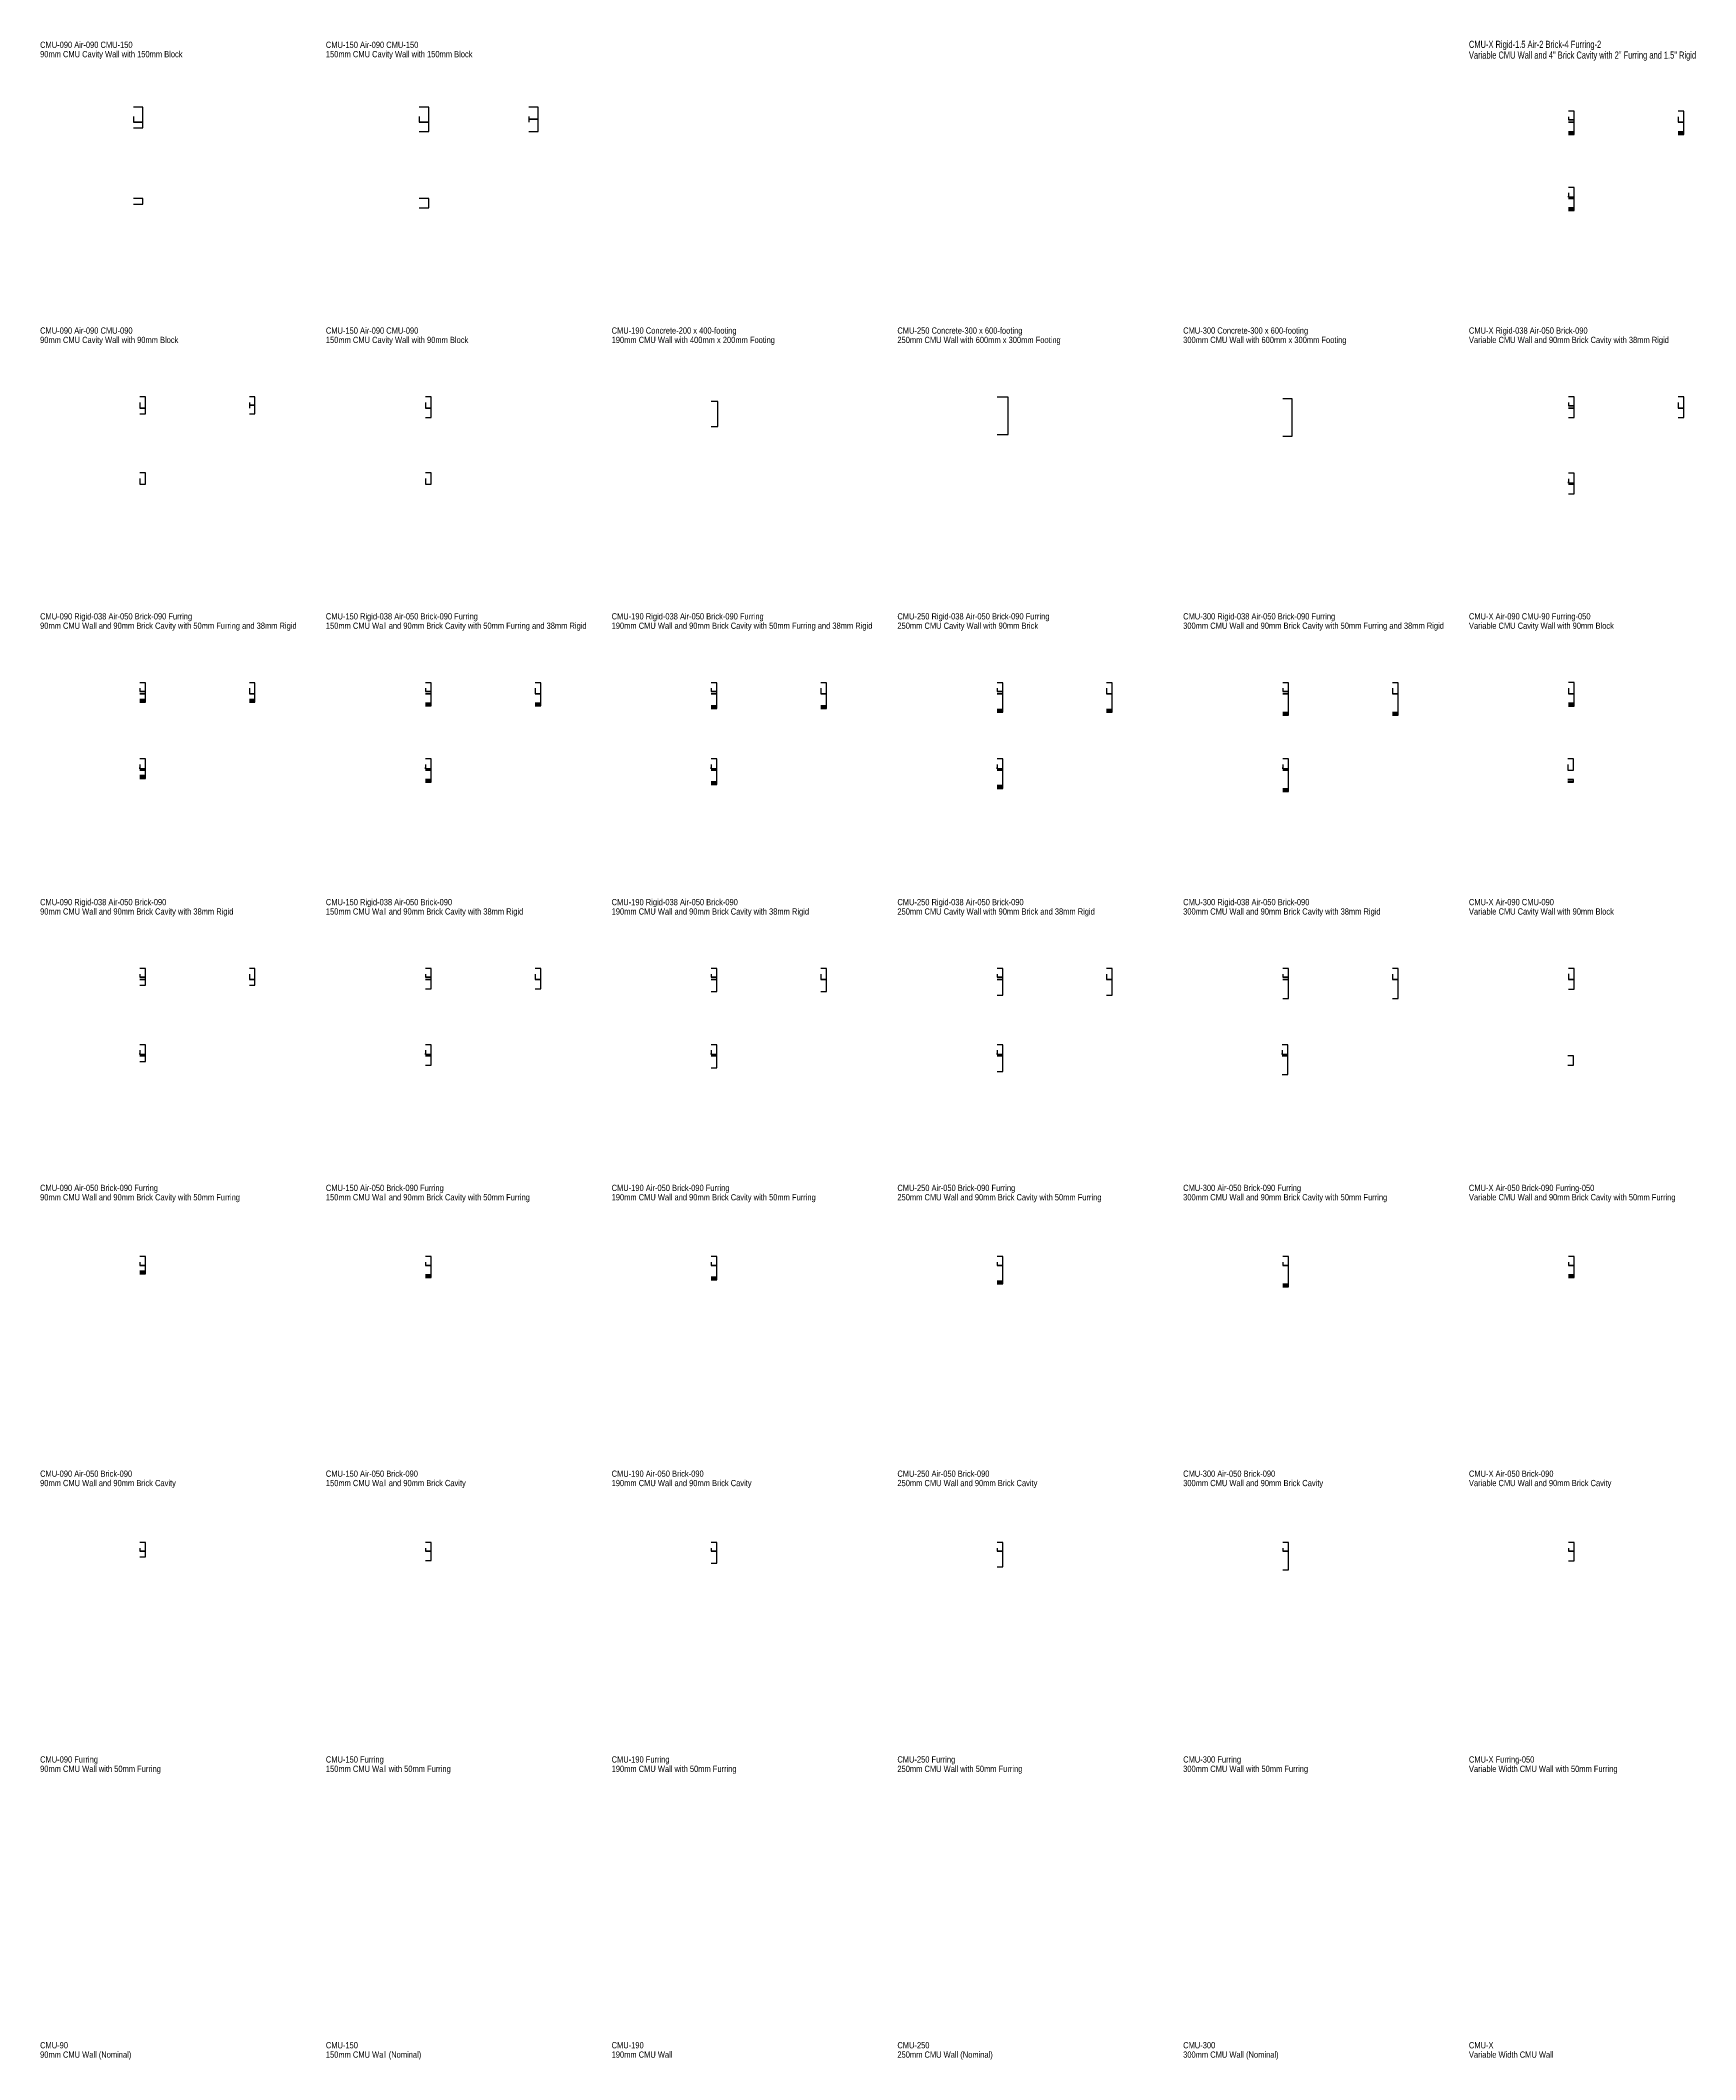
# Model space of a CAD drawing. Header units: millimetres. Extents: x 77 to 26559, y 17 to 32321.
import ezdxf

# ---------------------------------------------------------------- set-up
doc = ezdxf.new("R2010")
doc.units = ezdxf.units.MM
doc.header["$LTSCALE"] = 0.5
doc.linetypes.add('HIDDEN', pattern=[0.375, 0.25, -0.125])
doc.layers.add('X-WallDescriptions', color=5, linetype='HIDDEN')
doc.layers.add('X-WallEndcapPolylines', color=6, linetype='Continuous')
doc.styles.add('Title', font='ARIAL.TTF', dxfattribs={"width": 0.75})

msp = doc.modelspace()

# ---------------------------------------------------------------- linework, layer by layer
at = {"layer": 'X-WallEndcapPolylines'}
for points in [[(1567, 31101), (1567, 31011), (1717, 31011), (1717, 31251), (1567, 31251)], [(6139, 31101), (6139, 31011), (6289, 31011), (6289, 31251), (6139, 31251)], [(7892, 31101), (7892, 31061), (8042, 31061), (8042, 31251), (7892, 31251)], [(7892, 30861), (8042, 30861), (8042, 31061), (7892, 31061), (7892, 31011)], [(24527, 31099), (24527, 31049), (24617, 31049), (24617, 31189), (24527, 31189)], [(24527, 31011), (24617, 31011), (24617, 31049), (24527, 31049)], [(26280, 31099), (26280, 31011), (26370, 31011), (26370, 31189), (26280, 31189)], [(1567, 30921), (1717, 30921), (1717, 31011), (1567, 31011)], [(6139, 30861), (6289, 30861), (6289, 31011), (6139, 31011)], [(24527, 30859), (24617, 30859), (24617, 31011), (24527, 31011)], [(24527, 30834), (24617, 30834), (24617, 30859), (24527, 30859)], [(24527, 30816), (24617, 30816), (24617, 30834), (24527, 30834)], [(26280, 30859), (26370, 30859), (26370, 31011), (26280, 31011)], [(26280, 30834), (26370, 30834), (26370, 30859), (26280, 30859)], [(26280, 30816), (26370, 30816), (26370, 30834), (26280, 30834)], [(1567, 29702), (1717, 29702), (1717, 29792), (1567, 29792)], [(6139, 29642), (6289, 29642), (6289, 29792), (6139, 29792)], [(24527, 29880), (24527, 29811), (24617, 29811), (24617, 29970), (24527, 29970)], [(24527, 29792), (24617, 29792), (24617, 29811), (24527, 29811), (24527, 29830)], [(24527, 29640), (24617, 29640), (24617, 29792), (24527, 29792)], [(24527, 29615), (24617, 29615), (24617, 29640), (24527, 29640)], [(24527, 29597), (24617, 29597), (24617, 29615), (24527, 29615)], [(1667, 26529), (1667, 26439), (1757, 26439), (1757, 26619), (1667, 26619)], [(3420, 26529), (3420, 26484), (3510, 26484), (3510, 26619), (3420, 26619)], [(6239, 26529), (6239, 26439), (6329, 26439), (6329, 26619), (6239, 26619)], [(10811, 26144), (10916, 26144), (10916, 26544), (10811, 26544)], [(15383, 26014), (15558, 26014), (15558, 26614), (15383, 26614)], [(19955, 25989), (20105, 25989), (20105, 26589), (19955, 26589)], [(24527, 26527), (24527, 26477), (24617, 26477), (24617, 26617), (24527, 26617)], [(26280, 26527), (26280, 26439), (26370, 26439), (26370, 26617), (26280, 26617)], [(1667, 26349), (1757, 26349), (1757, 26439), (1667, 26439)], [(3420, 26349), (3510, 26349), (3510, 26484), (3420, 26484), (3420, 26439)], [(6239, 26289), (6329, 26289), (6329, 26439), (6239, 26439)], [(24527, 26439), (24617, 26439), (24617, 26477), (24527, 26477)], [(24527, 26287), (24617, 26287), (24617, 26439), (24527, 26439)], [(26280, 26287), (26370, 26287), (26370, 26439), (26280, 26439)], [(1667, 25310), (1667, 25220), (1757, 25220), (1757, 25400), (1667, 25400)], [(6239, 25310), (6239, 25220), (6329, 25220), (6329, 25400), (6239, 25400)], [(24527, 25308), (24527, 25239), (24617, 25239), (24617, 25398), (24527, 25398)], [(24527, 25220), (24617, 25220), (24617, 25239), (24527, 25239), (24527, 25258)], [(24527, 25068), (24617, 25068), (24617, 25220), (24527, 25220)], [(1667, 21955), (1667, 21905), (1757, 21905), (1757, 22045), (1667, 22045)], [(3420, 21955), (3420, 21867), (3510, 21867), (3510, 22045), (3420, 22045)], [(6239, 21955), (6239, 21905), (6329, 21905), (6329, 22045), (6239, 22045)], [(7992, 21955), (7992, 21867), (8082, 21867), (8082, 22045), (7992, 22045)], [(10811, 21955), (10811, 21905), (10901, 21905), (10901, 22045), (10811, 22045)], [(12564, 21955), (12564, 21867), (12654, 21867), (12654, 22045), (12564, 22045)], [(15383, 21955), (15383, 21905), (15473, 21905), (15473, 22045), (15383, 22045)], [(17136, 21955), (17136, 21867), (17226, 21867), (17226, 22045), (17136, 22045)], [(19955, 21955), (19955, 21905), (20045, 21905), (20045, 22045), (19955, 22045)], [(21708, 21955), (21708, 21867), (21798, 21867), (21798, 22045), (21708, 22045)], [(24527, 21957), (24527, 21867), (24617, 21867), (24617, 22047), (24527, 22047)], [(1667, 21867), (1757, 21867), (1757, 21905), (1667, 21905)], [(1667, 21777), (1757, 21777), (1757, 21867), (1667, 21867)], [(1667, 21752), (1757, 21752), (1757, 21777), (1667, 21777)], [(1667, 21734), (1757, 21734), (1757, 21752), (1667, 21752)], [(3420, 21777), (3510, 21777), (3510, 21867), (3420, 21867)], [(3420, 21752), (3510, 21752), (3510, 21777), (3420, 21777)], [(3420, 21734), (3510, 21734), (3510, 21752), (3420, 21752)], [(6239, 21867), (6329, 21867), (6329, 21905), (6239, 21905)], [(6239, 21717), (6329, 21717), (6329, 21867), (6239, 21867)], [(6239, 21692), (6329, 21692), (6329, 21717), (6239, 21717)], [(6239, 21674), (6329, 21674), (6329, 21692), (6239, 21692)], [(7992, 21717), (8082, 21717), (8082, 21867), (7992, 21867)], [(7992, 21692), (8082, 21692), (8082, 21717), (7992, 21717)], [(7992, 21674), (8082, 21674), (8082, 21692), (7992, 21692)], [(10811, 21867), (10901, 21867), (10901, 21905), (10811, 21905)], [(10811, 21677), (10901, 21677), (10901, 21867), (10811, 21867)], [(10811, 21652), (10901, 21652), (10901, 21677), (10811, 21677)], [(10811, 21634), (10901, 21634), (10901, 21652), (10811, 21652)], [(12564, 21677), (12654, 21677), (12654, 21867), (12564, 21867)], [(12564, 21652), (12654, 21652), (12654, 21677), (12564, 21677)], [(12564, 21634), (12654, 21634), (12654, 21652), (12564, 21652)], [(15383, 21867), (15473, 21867), (15473, 21905), (15383, 21905)], [(15383, 21617), (15473, 21617), (15473, 21867), (15383, 21867)], [(17136, 21617), (17226, 21617), (17226, 21867), (17136, 21867)], [(19955, 21867), (20045, 21867), (20045, 21905), (19955, 21905)], [(19955, 21567), (20045, 21567), (20045, 21867), (19955, 21867)], [(21708, 21567), (21798, 21567), (21798, 21867), (21708, 21867)], [(24527, 21715), (24617, 21715), (24617, 21867), (24527, 21867)], [(24527, 21690), (24617, 21690), (24617, 21715), (24527, 21715)], [(24527, 21672), (24617, 21672), (24617, 21690), (24527, 21690)], [(15383, 21592), (15473, 21592), (15473, 21617), (15383, 21617)], [(15383, 21574), (15473, 21574), (15473, 21592), (15383, 21592)], [(17136, 21592), (17226, 21592), (17226, 21617), (17136, 21617)], [(17136, 21574), (17226, 21574), (17226, 21592), (17136, 21592)], [(19955, 21542), (20045, 21542), (20045, 21567), (19955, 21567)], [(19955, 21524), (20045, 21524), (20045, 21542), (19955, 21542)], [(21708, 21542), (21798, 21542), (21798, 21567), (21708, 21567)], [(21708, 21524), (21798, 21524), (21798, 21542), (21708, 21542)], [(1667, 20736), (1667, 20667), (1757, 20667), (1757, 20826), (1667, 20826)], [(1667, 20648), (1757, 20648), (1757, 20667), (1667, 20667), (1667, 20686)], [(6239, 20736), (6239, 20667), (6329, 20667), (6329, 20826), (6239, 20826)], [(6239, 20648), (6329, 20648), (6329, 20667), (6239, 20667), (6239, 20686)], [(10811, 20736), (10811, 20667), (10901, 20667), (10901, 20826), (10811, 20826)], [(10811, 20648), (10901, 20648), (10901, 20667), (10811, 20667), (10811, 20686)], [(15383, 20736), (15383, 20667), (15473, 20667), (15473, 20826), (15383, 20826)], [(15383, 20648), (15473, 20648), (15473, 20667), (15383, 20667), (15383, 20686)], [(19955, 20736), (19955, 20667), (20045, 20667), (20045, 20826), (19955, 20826)], [(19955, 20648), (20045, 20648), (20045, 20667), (19955, 20667), (19955, 20686)], [(24516, 20738), (24516, 20648), (24606, 20648), (24606, 20828), (24516, 20828)], [(1667, 20558), (1757, 20558), (1757, 20648), (1667, 20648)], [(1667, 20533), (1757, 20533), (1757, 20558), (1667, 20558)], [(1667, 20515), (1757, 20515), (1757, 20533), (1667, 20533)], [(6239, 20498), (6329, 20498), (6329, 20648), (6239, 20648)], [(6239, 20473), (6329, 20473), (6329, 20498), (6239, 20498)], [(6239, 20455), (6329, 20455), (6329, 20473), (6239, 20473)], [(10811, 20458), (10901, 20458), (10901, 20648), (10811, 20648)], [(10811, 20433), (10901, 20433), (10901, 20458), (10811, 20458)], [(10811, 20415), (10901, 20415), (10901, 20433), (10811, 20433)], [(15383, 20398), (15473, 20398), (15473, 20648), (15383, 20648)], [(15383, 20373), (15473, 20373), (15473, 20398), (15383, 20398)], [(15383, 20355), (15473, 20355), (15473, 20373), (15383, 20373)], [(19955, 20348), (20045, 20348), (20045, 20648), (19955, 20648)], [(24516, 20471), (24606, 20471), (24606, 20496), (24516, 20496)], [(24516, 20453), (24606, 20453), (24606, 20471), (24516, 20471)], [(19955, 20323), (20045, 20323), (20045, 20348), (19955, 20348)], [(19955, 20305), (20045, 20305), (20045, 20323), (19955, 20323)], [(1667, 17383), (1667, 17333), (1757, 17333), (1757, 17473), (1667, 17473)], [(3420, 17383), (3420, 17295), (3510, 17295), (3510, 17473), (3420, 17473)], [(6239, 17383), (6239, 17333), (6329, 17333), (6329, 17473), (6239, 17473)], [(7992, 17383), (7992, 17295), (8082, 17295), (8082, 17473), (7992, 17473)], [(10811, 17383), (10811, 17333), (10901, 17333), (10901, 17473), (10811, 17473)], [(12564, 17383), (12564, 17295), (12654, 17295), (12654, 17473), (12564, 17473)], [(15383, 17383), (15383, 17333), (15473, 17333), (15473, 17473), (15383, 17473)], [(17136, 17383), (17136, 17295), (17226, 17295), (17226, 17473), (17136, 17473)], [(19955, 17383), (19955, 17333), (20045, 17333), (20045, 17473), (19955, 17473)], [(21708, 17383), (21708, 17295), (21798, 17295), (21798, 17473), (21708, 17473)], [(24527, 17385), (24527, 17295), (24617, 17295), (24617, 17475), (24527, 17475)], [(1667, 17295), (1757, 17295), (1757, 17333), (1667, 17333)], [(1667, 17205), (1757, 17205), (1757, 17295), (1667, 17295)], [(3420, 17205), (3510, 17205), (3510, 17295), (3420, 17295)], [(6239, 17295), (6329, 17295), (6329, 17333), (6239, 17333)], [(6239, 17145), (6329, 17145), (6329, 17295), (6239, 17295)], [(7992, 17145), (8082, 17145), (8082, 17295), (7992, 17295)], [(10811, 17295), (10901, 17295), (10901, 17333), (10811, 17333)], [(10811, 17105), (10901, 17105), (10901, 17295), (10811, 17295)], [(12564, 17105), (12654, 17105), (12654, 17295), (12564, 17295)], [(15383, 17295), (15473, 17295), (15473, 17333), (15383, 17333)], [(15383, 17045), (15473, 17045), (15473, 17295), (15383, 17295)], [(17136, 17045), (17226, 17045), (17226, 17295), (17136, 17295)], [(19955, 17295), (20045, 17295), (20045, 17333), (19955, 17333)], [(19955, 16995), (20045, 16995), (20045, 17295), (19955, 17295)], [(21708, 16995), (21798, 16995), (21798, 17295), (21708, 17295)], [(24527, 17143), (24617, 17143), (24617, 17295), (24527, 17295)], [(1667, 16164), (1667, 16095), (1757, 16095), (1757, 16254), (1667, 16254)], [(6239, 16164), (6239, 16095), (6329, 16095), (6329, 16254), (6239, 16254)], [(10811, 16164), (10811, 16095), (10901, 16095), (10901, 16254), (10811, 16254)], [(15383, 16164), (15383, 16095), (15473, 16095), (15473, 16254), (15383, 16254)], [(19944, 16164), (19944, 16095), (20034, 16095), (20034, 16254), (19944, 16254)], [(1667, 16076), (1757, 16076), (1757, 16095), (1667, 16095), (1667, 16114)], [(1667, 15986), (1757, 15986), (1757, 16076), (1667, 16076)], [(6239, 16076), (6329, 16076), (6329, 16095), (6239, 16095), (6239, 16114)], [(6239, 15926), (6329, 15926), (6329, 16076), (6239, 16076)], [(10811, 16076), (10901, 16076), (10901, 16095), (10811, 16095), (10811, 16114)], [(10811, 15886), (10901, 15886), (10901, 16076), (10811, 16076)], [(15383, 16076), (15473, 16076), (15473, 16095), (15383, 16095), (15383, 16114)], [(15383, 15826), (15473, 15826), (15473, 16076), (15383, 16076)], [(19944, 16076), (20034, 16076), (20034, 16095), (19944, 16095), (19944, 16114)], [(19944, 15776), (20034, 15776), (20034, 16076), (19944, 16076)], [(24516, 15924), (24606, 15924), (24606, 16076), (24516, 16076)], [(1667, 12773), (1667, 12723), (1757, 12723), (1757, 12863), (1667, 12863)], [(1667, 12633), (1757, 12633), (1757, 12723), (1667, 12723)], [(1667, 12608), (1757, 12608), (1757, 12633), (1667, 12633)], [(1667, 12590), (1757, 12590), (1757, 12608), (1667, 12608)], [(6239, 12773), (6239, 12723), (6329, 12723), (6329, 12863), (6239, 12863)], [(6239, 12573), (6329, 12573), (6329, 12723), (6239, 12723)], [(10811, 12773), (10811, 12723), (10901, 12723), (10901, 12863), (10811, 12863)], [(10811, 12533), (10901, 12533), (10901, 12723), (10811, 12723)], [(15383, 12773), (15383, 12723), (15473, 12723), (15473, 12863), (15383, 12863)], [(15383, 12473), (15473, 12473), (15473, 12723), (15383, 12723)], [(19955, 12773), (19955, 12723), (20045, 12723), (20045, 12863), (19955, 12863)], [(19955, 12423), (20045, 12423), (20045, 12723), (19955, 12723)], [(24527, 12773), (24527, 12723), (24617, 12723), (24617, 12863), (24527, 12863)], [(24527, 12571), (24617, 12571), (24617, 12723), (24527, 12723)], [(6239, 12548), (6329, 12548), (6329, 12573), (6239, 12573)], [(6239, 12530), (6329, 12530), (6329, 12548), (6239, 12548)], [(10811, 12508), (10901, 12508), (10901, 12533), (10811, 12533)], [(10811, 12490), (10901, 12490), (10901, 12508), (10811, 12508)], [(15383, 12448), (15473, 12448), (15473, 12473), (15383, 12473)], [(15383, 12430), (15473, 12430), (15473, 12448), (15383, 12448)], [(19955, 12398), (20045, 12398), (20045, 12423), (19955, 12423)], [(19955, 12380), (20045, 12380), (20045, 12398), (19955, 12398)], [(24527, 12546), (24617, 12546), (24617, 12571), (24527, 12571)], [(24527, 12528), (24617, 12528), (24617, 12546), (24527, 12546)], [(1667, 8201), (1667, 8151), (1757, 8151), (1757, 8291), (1667, 8291)], [(1667, 8061), (1757, 8061), (1757, 8151), (1667, 8151)], [(6239, 8201), (6239, 8151), (6329, 8151), (6329, 8291), (6239, 8291)], [(6239, 8001), (6329, 8001), (6329, 8151), (6239, 8151)], [(10811, 8201), (10811, 8151), (10901, 8151), (10901, 8291), (10811, 8291)], [(10811, 7961), (10901, 7961), (10901, 8151), (10811, 8151)], [(15383, 8201), (15383, 8151), (15473, 8151), (15473, 8291), (15383, 8291)], [(15383, 7901), (15473, 7901), (15473, 8151), (15383, 8151)], [(19955, 8201), (19955, 8151), (20045, 8151), (20045, 8291), (19955, 8291)], [(19955, 7851), (20045, 7851), (20045, 8151), (19955, 8151)], [(24527, 8201), (24527, 8151), (24617, 8151), (24617, 8291), (24527, 8291)], [(24527, 7999), (24617, 7999), (24617, 8151), (24527, 8151)]]:
    msp.add_lwpolyline(points, dxfattribs=at)
for points in [[(1567, 29882, 0, 0, 0), (1567, 29792, 2, 2, 0), (1717, 29792, 0, 0, 0), (1717, 30032, 0, 0, 0), (1567, 30032, 0, 0, 0)], [(6139, 29882, 0, 0, 0), (6139, 29792, 2, 2, 0), (6289, 29792, 0, 0, 0), (6289, 30032, 0, 0, 0), (6139, 30032, 0, 0, 0)], [(1667, 25130, 0, 0, 0), (1757, 25130, 0, 0, 0), (1757, 25220, 2, 2, 0), (1667, 25220, 0, 0, 0)], [(6239, 25070, 0, 0, 0), (6329, 25070, 0, 0, 0), (6329, 25220, 2, 2, 0), (6239, 25220, 0, 0, 0)], [(24516, 20496, 0, 0, 0), (24606, 20496, 0, 0, 0), (24606, 20648, 2, 2, 0), (24516, 20648, 0, 0, 0)], [(24516, 16166, 0, 0, 0), (24516, 16076, 2, 2, 0), (24606, 16076, 0, 0, 0), (24606, 16256, 0, 0, 0), (24516, 16256, 0, 0, 0)]]:
    msp.add_lwpolyline(points, format="xyseb", dxfattribs=at)

# ---------------------------------------------------------------- texts
at = {"layer": 'X-WallDescriptions', "style": 'Title', "width": 0.75}
for s, height, p in [('CMU-090 Air-090 CMU-150', 100, (72, 32201)), ('CMU-150 Air-090 CMU-150', 100, (4644, 32201)), ('CMU-X Rigid-1.5 Air-2 Brick-4 Furring-2', 114.3, (22932, 32201)), ('90mm CMU Cavity Wall with 150mm Block', 100, (72, 32051)), ('150mm CMU Cavity Wall with 150mm Block', 100, (4644, 32051)), ('Variable CMU Wall and 4" Brick Cavity with 2" Furring and 1.5" Rigid', 114.3, (22932, 32029)), ('CMU-090 Air-090 CMU-090', 100, (72, 27629)), ('90mm CMU Cavity Wall with 90mm Block', 100, (72, 27479)), ('CMU-150 Air-090 CMU-090', 100, (4644, 27629)), ('150mm CMU Cavity Wall with 90mm Block', 100, (4644, 27479)), ('CMU-190 Concrete-200 x 400-footing', 100, (9216, 27629)), ('190mm CMU Wall with 400mm x 200mm Footing', 100, (9216, 27479)), ('CMU-250 Concrete-300 x 600-footing', 100, (13788, 27629)), ('250mm CMU Wall with 600mm x 300mm Footing', 100, (13788, 27479)), ('300mm CMU Wall with 600mm x 300mm Footing', 100, (18360, 27479)), ('CMU-300 Concrete-300 x 600-footing', 100, (18360, 27629)), ('Variable CMU Wall and 90mm Brick Cavity with 38mm Rigid', 100, (22932, 27479)), ('CMU-X Rigid-038 Air-050 Brick-090', 100, (22932, 27629)), ('CMU-090 Rigid-038 Air-050 Brick-090 Furring', 100, (72, 23057)), ('90mm CMU Wall and 90mm Brick Cavity with 50mm Furring and 38mm Rigid', 100, (72, 22907)), ('CMU-150 Rigid-038 Air-050 Brick-090 Furring', 100, (4644, 23057)), ('150mm CMU Wall and 90mm Brick Cavity with 50mm Furring and 38mm Rigid', 100, (4644, 22907)), ('CMU-190 Rigid-038 Air-050 Brick-090 Furring', 100, (9216, 23057)), ('190mm CMU Wall and 90mm Brick Cavity with 50mm Furring and 38mm Rigid', 100, (9216, 22907)), ('CMU-250 Rigid-038 Air-050 Brick-090 Furring', 100, (13788, 23057)), ('250mm CMU Cavity Wall with 90mm Brick', 100, (13788, 22907)), ('300mm CMU Wall and 90mm Brick Cavity with 50mm Furring and 38mm Rigid', 100, (18360, 22907)), ('CMU-300 Rigid-038 Air-050 Brick-090 Furring', 100, (18360, 23057)), ('Variable CMU Cavity Wall with 90mm Block', 100, (22932, 22907)), ('CMU-X Air-090 CMU-90 Furring-050', 100, (22932, 23057)), ('CMU-090 Rigid-038 Air-050 Brick-090', 100, (72, 18485)), ('90mm CMU Wall and 90mm Brick Cavity with 38mm Rigid', 100, (72, 18335)), ('CMU-150 Rigid-038 Air-050 Brick-090', 100, (4644, 18485)), ('150mm CMU Wall and 90mm Brick Cavity with 38mm Rigid', 100, (4644, 18335)), ('CMU-190 Rigid-038 Air-050 Brick-090', 100, (9216, 18485)), ('190mm CMU Wall and 90mm Brick Cavity with 38mm Rigid', 100, (9216, 18335)), ('CMU-250 Rigid-038 Air-050 Brick-090', 100, (13788, 18485)), ('250mm CMU Cavity Wall with 90mm Brick and 38mm Rigid', 100, (13788, 18335)), ('300mm CMU Wall and 90mm Brick Cavity with 38mm Rigid', 100, (18360, 18335)), ('CMU-300 Rigid-038 Air-050 Brick-090', 100, (18360, 18485)), ('Variable CMU Cavity Wall with 90mm Block', 100, (22932, 18335)), ('CMU-X Air-090 CMU-090', 100, (22932, 18485)), ('CMU-090 Air-050 Brick-090 Furring', 100, (72, 13913)), ('CMU-150 Air-050 Brick-090 Furring', 100, (4644, 13913)), ('CMU-190 Air-050 Brick-090 Furring', 100, (9216, 13913)), ('CMU-250 Air-050 Brick-090 Furring', 100, (13788, 13913)), ('CMU-300 Air-050 Brick-090 Furring', 100, (18360, 13913)), ('CMU-X Air-050 Brick-090 Furring-050', 100, (22932, 13913)), ('90mm CMU Wall and 90mm Brick Cavity with 50mm Furring', 100, (72, 13763)), ('150mm CMU Wall and 90mm Brick Cavity with 50mm Furring', 100, (4644, 13763)), ('190mm CMU Wall and 90mm Brick Cavity with 50mm Furring', 100, (9216, 13763)), ('250mm CMU Wall and 90mm Brick Cavity with 50mm Furring', 100, (13788, 13763)), ('300mm CMU Wall and 90mm Brick Cavity with 50mm Furring', 100, (18360, 13763)), ('Variable CMU Wall and 90mm Brick Cavity with 50mm Furring', 100, (22932, 13763)), ('CMU-090 Air-050 Brick-090', 100, (72, 9341)), ('CMU-150 Air-050 Brick-090', 100, (4644, 9341)), ('CMU-190 Air-050 Brick-090', 100, (9216, 9341)), ('CMU-250 Air-050 Brick-090', 100, (13788, 9341)), ('CMU-300 Air-050 Brick-090', 100, (18360, 9341)), ('CMU-X Air-050 Brick-090', 100, (22932, 9341)), ('90mm CMU Wall and 90mm Brick Cavity', 100, (72, 9191)), ('150mm CMU Wall and 90mm Brick Cavity', 100, (4644, 9191)), ('190mm CMU Wall and 90mm Brick Cavity', 100, (9216, 9191)), ('250mm CMU Wall and 90mm Brick Cavity', 100, (13788, 9191)), ('300mm CMU Wall and 90mm Brick Cavity', 100, (18360, 9191)), ('Variable CMU Wall and 90mm Brick Cavity', 100, (22932, 9191)), ('CMU-090 Furring', 100, (72, 4769)), ('CMU-150 Furring', 100, (4644, 4769)), ('CMU-190 Furring', 100, (9216, 4769)), ('CMU-250 Furring', 100, (13788, 4769)), ('CMU-300 Furring', 100, (18360, 4769)), ('CMU-X Furring-050', 100, (22932, 4769)), ('90mm CMU Wall with 50mm Furring', 100, (72, 4619)), ('150mm CMU Wall with 50mm Furring', 100, (4644, 4619)), ('190mm CMU Wall with 50mm Furring', 100, (9216, 4619)), ('250mm CMU Wall with 50mm Furring', 100, (13788, 4619)), ('300mm CMU Wall with 50mm Furring', 100, (18360, 4619)), ('Variable Width CMU Wall with 50mm Furring', 100, (22932, 4619)), ('CMU-90', 100, (72, 197)), ('90mm CMU Wall (Nominal)', 100, (72, 47)), ('CMU-150', 100, (4644, 197)), ('150mm CMU Wall (Nominal)', 100, (4644, 47)), ('CMU-190', 100, (9216, 197)), ('190mm CMU Wall', 100, (9216, 47)), ('CMU-250', 100, (13788, 197)), ('250mm CMU Wall (Nominal)', 100, (13788, 47)), ('300mm CMU Wall (Nominal)', 100, (18360, 47)), ('CMU-300', 100, (18360, 197)), ('Variable Width CMU Wall', 100, (22932, 47)), ('CMU-X', 100, (22932, 197))]:
    msp.add_text(s, height=height, dxfattribs=at).set_placement(p)

doc.saveas('drawing.dxf')
